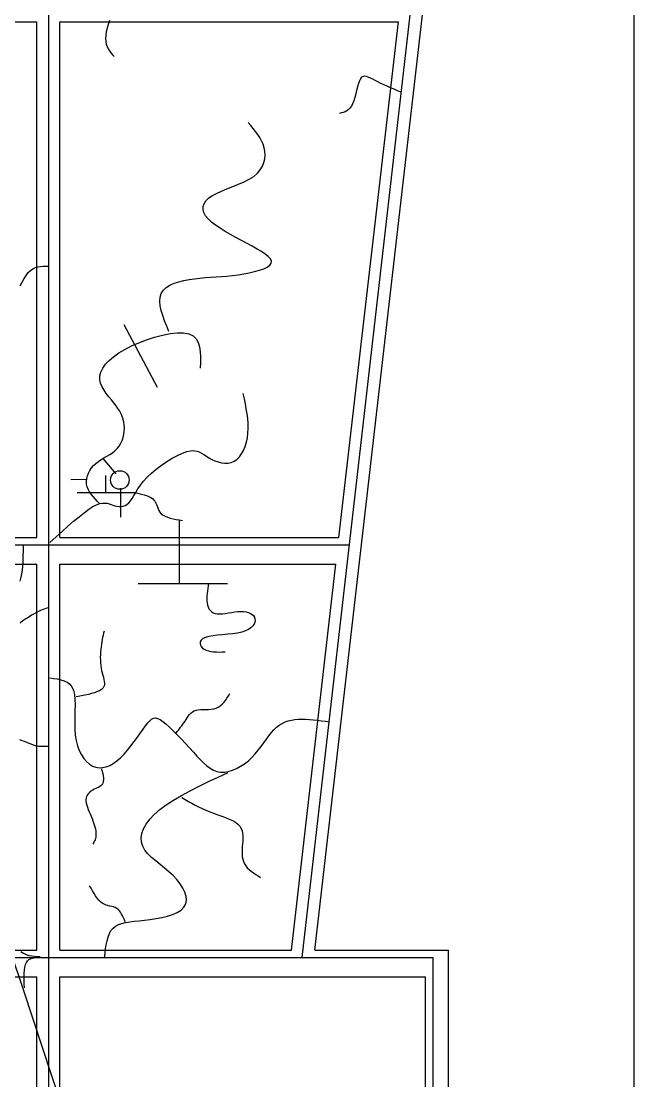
# Model space of a CAD drawing. Extents: x -15732 to 10897, y -24868 to 16165.
# Drawn here: x 7978 to 10897, y -11160 to -6113 of the extents above; entities that cross this region are included whole.
import ezdxf

# ---------------------------------------------------------------- set-up
doc = ezdxf.new("R2010")
doc.units = 0
doc.header["$MEASUREMENT"] = 0
for name, color, linetype in [('COASTLINE', 7, 'CONTINUOUS'), ('HIGHWAY', 7, 'CONTINUOUS'), ('REGIONAL_MAP', 7, 'CONTINUOUS'), ('STREETS-SPRAWL', 7, 'CONTINUOUS'), ('STREETS-SPRAWL-12M', 7, 'CONTINUOUS'), ('STREETS-SPRAWL-20M', 7, 'CONTINUOUS'), ('SUBURBS', 7, 'CONTINUOUS')]:
    doc.layers.add(name, color=color, linetype=linetype)

msp = doc.modelspace()

# ---------------------------------------------------------------- linework, layer by layer
at = {"layer": 'COASTLINE', "color": 7, "linetype": 'CONTINUOUS'}
msp.add_line((10897.1, 16165.5), (10897.1, -24373.8), dxfattribs=at)
at = {"layer": 'HIGHWAY', "color": 250, "linetype": 'CONTINUOUS'}
for p, q in [((7773.1, -10090.1), (7987.7, -10724.7)), ((7975.9, -10543.3), (7988.7, -10552)), ((7988.7, -10552), (8001.7, -10558.2)), ((7998.9, -10606.4), (8003, -10596.3)), ((8001.7, -10558.2), (8014.8, -10562.5)), ((8003, -10596.3), (8008.3, -10588.4)), ((8008.3, -10588.4), (8014.8, -10582.4)), ((8014.8, -10562.5), (8028.2, -10565.2)), ((8014.8, -10582.4), (8022.3, -10578.1)), ((8022.3, -10578.1), (8030.6, -10575.3)), ((8028.2, -10565.2), (8041.7, -10566.7)), ((8030.6, -10575.3), (8039.6, -10573.5)), ((8039.6, -10573.5), (8049, -10572.6)), ((8041.7, -10566.7), (8055.2, -10567.5)), ((8049, -10572.6), (8058.8, -10572.3)), ((8055.2, -10567.5), (8068.8, -10567.8)), ((8058.8, -10572.3), (8068.8, -10572.3)), ((7992.4, -10663.7), (7992.9, -10647.4)), ((7992.9, -10647.4), (7994, -10632.2)), ((7994, -10632.2), (7996, -10618.5)), ((7996, -10618.5), (7998.9, -10606.4)), ((7992.5, -10680.8), (7992.4, -10663.7)), ((7992.8, -10698.5), (7992.5, -10680.8)), ((7993.4, -10716.5), (7992.8, -10698.5)), ((7987.7, -10724.7), (8202.1, -11375.6))]:
    msp.add_line(p, q, dxfattribs=at)
at = {"layer": 'REGIONAL_MAP', "color": 8, "linetype": 'CONTINUOUS'}
msp.add_lwpolyline([(-15732, 16165.5), (10897.1, 16165.5), (10897.1, -24373.8), (-15732, -24373.8)], close=True, dxfattribs=at)
at = {"layer": 'STREETS-SPRAWL', "color": 7, "linetype": 'CONTINUOUS'}
for p, q in [((9376.8, -10537.5), (10164.5, -3701.6)), ((7495.5, -6116.1), (8053, -6116.1)), ((8053, -8571.8), (8053, -6116.1)), ((8163.1, -8571.8), (8163.1, -6116.1)), ((8163.1, -6116.1), (9775.3, -6116.1)), ((9492.4, -8571.8), (9775.3, -6116.1)), ((7119.9, -8571.8), (8053, -8571.8)), ((8163.1, -8571.8), (9492.4, -8571.8)), ((7100.6, -8698.2), (8053, -8698.2)), ((8053, -10537.5), (8053, -8698.2)), ((8163.1, -10537.5), (8163.1, -8698.2)), ((8163.1, -8698.2), (9477.8, -8698.2)), ((9265.9, -10537.5), (9477.8, -8698.2)), ((6819.3, -10537.5), (8053, -10537.5)), ((8163.1, -10537.5), (9265.9, -10537.5)), ((9376.8, -10537.5), (10014.3, -10537.5)), ((10014.3, -24867.7), (10014.3, -10537.5)), ((6838.3, -10663.8), (8053, -10663.8)), ((8053, -11881.9), (8053, -10663.8)), ((8163.1, -11881.9), (8163.1, -10663.8)), ((8163.1, -10663.8), (9904.1, -10663.8)), ((9904.1, -11881.9), (9904.1, -10663.8))]:
    msp.add_line(p, q, dxfattribs=at)
at = {"layer": 'STREETS-SPRAWL-12M', "color": 253, "linetype": 'CONTINUOUS'}
for p, q in [((8387.4, -6146.6), (8383.4, -6164)), ((8392.6, -6128.2), (8387.4, -6146.6)), ((8398.8, -6109.1), (8392.6, -6128.2)), ((8380.9, -6180.4), (8379.9, -6195.6)), ((8379.9, -6195.6), (8380.9, -6209.4)), ((8383.4, -6164), (8380.9, -6180.4)), ((8380.9, -6209.4), (8383.4, -6221.9)), ((8383.4, -6221.9), (8387.4, -6233.4)), ((8387.4, -6233.4), (8392.6, -6243.9)), ((8392.6, -6243.9), (8398.8, -6253.8)), ((8398.8, -6253.8), (8405.6, -6263.1)), ((8405.6, -6263.1), (8413, -6272.1)), ((8413, -6272.1), (8420.6, -6280.9)), ((9589.4, -6396.9), (9584.7, -6410.1)), ((9594.6, -6386.4), (9589.4, -6396.9)), ((9600.4, -6379.4), (9594.6, -6386.4)), ((9607.1, -6375.6), (9600.4, -6379.4)), ((9614.5, -6374.5), (9607.1, -6375.6)), ((9622.8, -6375.8), (9614.5, -6374.5)), ((9631.9, -6378.9), (9622.8, -6375.8)), ((9642, -6383.6), (9631.9, -6378.9)), ((9653.1, -6389.3), (9642, -6383.6)), ((9665.1, -6395.6), (9653.1, -6389.3)), ((9678.2, -6402.1), (9665.1, -6395.6)), ((9692.1, -6408.9), (9678.2, -6402.1)), ((9706.9, -6415.7), (9692.1, -6408.9)), ((9572, -6459.2), (9567.6, -6476)), ((9576.2, -6442.1), (9572, -6459.2)), ((9580.4, -6425.5), (9576.2, -6442.1)), ((9584.7, -6410.1), (9580.4, -6425.5)), ((9722.3, -6422.7), (9706.9, -6415.7)), ((9738.3, -6429.8), (9722.3, -6422.7)), ((9754.6, -6437), (9738.3, -6429.8)), ((9771.2, -6444.2), (9754.6, -6437)), ((9787.9, -6451.4), (9771.2, -6444.2)), ((9557.5, -6505.7), (9551.4, -6517.2)), ((9562.9, -6491.8), (9557.5, -6505.7)), ((9567.6, -6476), (9562.9, -6491.8)), ((9504.3, -6549.6), (9495.6, -6551.9)), ((9513, -6546.9), (9504.3, -6549.6)), ((9521.4, -6543.6), (9513, -6546.9)), ((9529.6, -6539.3), (9521.4, -6543.6)), ((9537.4, -6533.7), (9529.6, -6539.3)), ((9544.7, -6526.4), (9537.4, -6533.7)), ((9551.4, -6517.2), (9544.7, -6526.4)), ((9072.3, -6609.2), (9060.4, -6595.2)), ((9084, -6623.3), (9072.3, -6609.2)), ((9095.3, -6637.6), (9084, -6623.3)), ((9105.8, -6652.1), (9095.3, -6637.6)), ((9115.3, -6667.1), (9105.8, -6652.1)), ((9123.7, -6682.5), (9115.3, -6667.1)), ((9130.6, -6698.4), (9123.7, -6682.5)), ((9135.8, -6715.1), (9130.6, -6698.4)), ((9139.2, -6732.4), (9135.8, -6715.1)), ((9139, -6768.1), (9140.3, -6750.1)), ((9140.3, -6750.1), (9139.2, -6732.4)), ((9117.6, -6820.7), (9127.9, -6803.7)), ((9127.9, -6803.7), (9134.9, -6786.1)), ((9134.9, -6786.1), (9139, -6768.1)), ((9064.6, -6865.4), (9086.1, -6851.8)), ((9086.1, -6851.8), (9103.8, -6836.8)), ((9103.8, -6836.8), (9117.6, -6820.7)), ((8932.3, -6921.9), (8958.6, -6911.3)), ((8958.6, -6911.3), (8986, -6900.6)), ((8986, -6900.6), (9013.5, -6889.6)), ((9013.5, -6889.6), (9040.1, -6877.9)), ((9040.1, -6877.9), (9064.6, -6865.4)), ((8857.8, -6968.8), (8870.4, -6956.1)), ((8870.4, -6956.1), (8887.3, -6944.1)), ((8887.3, -6944.1), (8908.2, -6932.8)), ((8908.2, -6932.8), (8932.3, -6921.9)), ((8844.8, -7010), (8845, -6995.8)), ((8848.7, -7024.5), (8844.8, -7010)), ((8845, -6995.8), (8849.3, -6982)), ((8849.3, -6982), (8857.8, -6968.8)), ((8856.6, -7039.2), (8848.7, -7024.5)), ((8868.6, -7054.2), (8856.6, -7039.2)), ((8884.5, -7069.2), (8868.6, -7054.2)), ((8903.7, -7084.2), (8884.5, -7069.2)), ((8925.7, -7099.2), (8903.7, -7084.2)), ((8949.7, -7114.1), (8925.7, -7099.2)), ((8975.3, -7128.8), (8949.7, -7114.1)), ((9001.6, -7143.3), (8975.3, -7128.8)), ((9028.1, -7157.5), (9001.6, -7143.3)), ((9054.2, -7171.3), (9028.1, -7157.5)), ((9079.1, -7184.8), (9054.2, -7171.3)), ((9102.4, -7197.8), (9079.1, -7184.8)), ((9123.3, -7210.3), (9102.4, -7197.8)), ((9141.2, -7222.4), (9123.3, -7210.3)), ((9155.4, -7234), (9141.2, -7222.4)), ((9165.3, -7245), (9155.4, -7234)), ((9162.9, -7274.8), (9169.6, -7265.4)), ((9170.2, -7255.5), (9165.3, -7245)), ((9169.6, -7265.4), (9170.2, -7255.5)), ((8002, -7323.6), (8012, -7310.4)), ((8012, -7310.4), (8022.6, -7300)), ((8022.6, -7300), (8033.8, -7292.2)), ((8033.8, -7292.2), (8045.6, -7286.6)), ((8045.6, -7286.6), (8057.9, -7282.9)), ((8057.9, -7282.9), (8070.4, -7280.6)), ((8070.4, -7280.6), (8083.3, -7279.4)), ((8083.3, -7279.4), (8096.3, -7279)), ((8096.3, -7279), (8109.4, -7278.9)), ((9011.6, -7320.5), (9038.6, -7316.4)), ((9038.6, -7316.4), (9065.2, -7311.4)), ((9065.2, -7311.4), (9090.6, -7305.6)), ((9090.6, -7305.6), (9113.9, -7299)), ((9113.9, -7299), (9134.2, -7291.6)), ((9134.2, -7291.6), (9150.9, -7283.5)), ((9150.9, -7283.5), (9162.9, -7274.8)), ((7973, -7373.4), (7982.8, -7355.8)), ((7982.8, -7355.8), (7992.4, -7339)), ((7992.4, -7339), (8002, -7323.6)), ((8686.8, -7370.3), (8706.8, -7361.2)), ((8706.8, -7361.2), (8729.2, -7353.8)), ((8729.2, -7353.8), (8753.2, -7347.7)), ((8753.2, -7347.7), (8778.2, -7342.9)), ((8778.2, -7342.9), (8803.8, -7339.1)), ((8803.8, -7339.1), (8829.4, -7336.2)), ((8829.4, -7336.2), (8855, -7333.8)), ((8855, -7333.8), (8880.6, -7331.9)), ((8880.6, -7331.9), (8906.4, -7330.1)), ((8906.4, -7330.1), (8932.2, -7328.3)), ((8932.2, -7328.3), (8958.4, -7326.3)), ((8958.4, -7326.3), (8984.8, -7323.7)), ((8984.8, -7323.7), (9011.6, -7320.5)), ((8640.3, -7426.7), (8645.8, -7409.3)), ((8645.8, -7409.3), (8655.7, -7394.1)), ((8655.7, -7394.1), (8669.5, -7381.2)), ((8669.5, -7381.2), (8686.8, -7370.3)), ((8638.9, -7446.3), (8640.3, -7426.7)), ((8640.9, -7467.7), (8638.9, -7446.3)), ((8645.7, -7490.6), (8640.9, -7467.7)), ((8652.8, -7514.7), (8645.7, -7490.6)), ((8661.7, -7539.7), (8652.8, -7514.7)), ((8467.1, -7557.2), (8625.3, -7855.8)), ((8671.6, -7565.3), (8661.7, -7539.7)), ((8682.2, -7591.2), (8671.6, -7565.3)), ((8575.8, -7629.7), (8613.7, -7617.4)), ((8613.7, -7617.4), (8651.5, -7607.5)), ((8651.5, -7607.5), (8687.8, -7600.5)), ((8687.8, -7600.5), (8721.7, -7596.9)), ((8721.7, -7596.9), (8751.8, -7597.2)), ((8751.8, -7597.2), (8777.2, -7602)), ((8777.2, -7602), (8796.9, -7611.6)), ((8796.9, -7611.6), (8811.4, -7625.5)), ((8471.9, -7675.8), (8503.8, -7659.4)), ((8503.8, -7659.4), (8538.8, -7643.9)), ((8538.8, -7643.9), (8575.8, -7629.7)), ((8811.4, -7625.5), (8821.4, -7643.1)), ((8821.4, -7643.1), (8827.7, -7663.8)), ((8827.7, -7663.8), (8831.1, -7686.9)), ((8397.2, -7728.6), (8418.5, -7710.6)), ((8418.5, -7710.6), (8443.4, -7692.9)), ((8443.4, -7692.9), (8471.9, -7675.8)), ((8831.1, -7686.9), (8832.2, -7712)), ((8832.2, -7712), (8831.8, -7738.2)), ((8357.7, -7783.6), (8366.7, -7765.3)), ((8366.7, -7765.3), (8379.9, -7746.9)), ((8379.9, -7746.9), (8397.2, -7728.6)), ((8831.8, -7738.2), (8830.6, -7765.1)), ((8352.9, -7819.4), (8353.1, -7801.7)), ((8356.6, -7836.8), (8352.9, -7819.4)), ((8353.1, -7801.7), (8357.7, -7783.6)), ((8363.5, -7853.7), (8356.6, -7836.8)), ((8372.8, -7870.1), (8363.5, -7853.7)), ((8383.7, -7886), (8372.8, -7870.1)), ((8395.6, -7901.4), (8383.7, -7886)), ((8407.8, -7916.3), (8395.6, -7901.4)), ((8419.5, -7930.5), (8407.8, -7916.3)), ((9041.5, -7910.7), (9036.5, -7886.6)), ((9046.3, -7934.7), (9041.5, -7910.7)), ((8430, -7944.1), (8419.5, -7930.5)), ((8439.4, -7957.3), (8430, -7944.1)), ((8447.5, -7970.2), (8439.4, -7957.3)), ((8454.4, -7982.9), (8447.5, -7970.2)), ((9050.7, -7958.5), (9046.3, -7934.7)), ((9054.4, -7982.3), (9050.7, -7958.5)), ((8460, -7995.6), (8454.4, -7982.9)), ((8464.5, -8008.6), (8460, -7995.6)), ((8467.6, -8021.9), (8464.5, -8008.6)), ((8469.5, -8035.7), (8467.6, -8021.9)), ((9057.3, -8005.8), (9054.4, -7982.3)), ((9059, -8029), (9057.3, -8005.8)), ((8467.4, -8080), (8469.5, -8065)), ((8470.1, -8050.1), (8469.5, -8035.7)), ((8469.5, -8065), (8470.1, -8050.1)), ((9055.7, -8096.6), (9058.4, -8074.5)), ((9058.4, -8074.5), (9059.5, -8051.9)), ((9059.5, -8051.9), (9059, -8029)), ((8445.1, -8136.3), (8452.9, -8123.3)), ((8452.9, -8123.3), (8459.2, -8109.4)), ((8459.2, -8109.4), (8464, -8094.9)), ((8464, -8094.9), (8467.4, -8080)), ((9045.2, -8138), (9051.2, -8117.9)), ((9051.2, -8117.9), (9055.7, -8096.6)), ((8399.8, -8176.7), (8412.8, -8168.1)), ((8412.8, -8168.1), (8424.9, -8158.7)), ((8424.9, -8158.7), (8435.8, -8148.2)), ((8435.8, -8148.2), (8445.1, -8136.3)), ((8722.7, -8181), (8746, -8170.3)), ((8746, -8170.3), (8767.1, -8162.8)), ((8767.1, -8162.8), (8785.2, -8158.9)), ((8785.2, -8158.9), (8800.8, -8158.2)), ((8800.8, -8158.2), (8814.5, -8160.2)), ((8814.5, -8160.2), (8826.7, -8164.4)), ((8826.7, -8164.4), (8838.1, -8170.3)), ((8838.1, -8170.3), (8849.2, -8177.3)), ((9018.1, -8188), (9028.5, -8173.5)), ((9028.5, -8173.5), (9037.6, -8156.7)), ((9037.6, -8156.7), (9045.2, -8138)), ((8323, -8229.5), (8334, -8219.1)), ((8334, -8219.1), (8346.1, -8209.6)), ((8346.1, -8209.6), (8359.1, -8201)), ((8359.1, -8201), (8372.6, -8192.9)), ((8366.9, -8196.2), (8429.8, -8269)), ((8372.6, -8192.9), (8386.3, -8184.9)), ((8386.3, -8184.9), (8399.8, -8176.7)), ((8646.7, -8227.5), (8672.2, -8210.1)), ((8672.2, -8210.1), (8697.8, -8194.5)), ((8697.8, -8194.5), (8722.7, -8181)), ((8849.2, -8177.3), (8860.6, -8184.9)), ((8860.6, -8184.9), (8872.8, -8192.6)), ((8872.8, -8192.6), (8886.3, -8199.9)), ((8886.3, -8199.9), (8900.9, -8206.5)), ((8900.9, -8206.5), (8916.3, -8211.9)), ((8916.3, -8211.9), (8932.1, -8215.8)), ((8932.1, -8215.8), (8948.1, -8217.8)), ((8948.1, -8217.8), (8963.8, -8217.5)), ((8963.8, -8217.5), (8978.9, -8214.7)), ((8978.9, -8214.7), (8993.2, -8208.9)), ((8993.2, -8208.9), (9006.3, -8199.9)), ((9006.3, -8199.9), (9018.1, -8188)), ((8293.6, -8278.5), (8298.5, -8265.5)), ((8298.5, -8265.5), (8305.1, -8252.9)), ((8305.1, -8252.9), (8313.3, -8240.8)), ((8313.3, -8240.8), (8323, -8229.5)), ((8381.1, -8353.8), (8381.1, -8276.2)), ((8578.6, -8284.9), (8599.1, -8265.4)), ((8599.1, -8265.4), (8622.1, -8246.1)), ((8622.1, -8246.1), (8646.7, -8227.5)), ((8289.7, -8295.4), (8214.7, -8296.6)), ((8289.2, -8304.7), (8290.5, -8291.6)), ((8290.1, -8317.5), (8289.2, -8304.7)), ((8293, -8329.9), (8290.1, -8317.5)), ((8290.5, -8291.6), (8293.6, -8278.5)), ((8534.2, -8340.5), (8546.6, -8322.7)), ((8546.6, -8322.7), (8561.2, -8304.1)), ((8561.2, -8304.1), (8578.6, -8284.9)), ((8245, -8357.6), (8526.7, -8357.6)), ((8297.8, -8342), (8293, -8329.9)), ((8304.3, -8353.8), (8297.8, -8342)), ((8312.1, -8365.3), (8304.3, -8353.8)), ((8321, -8376.6), (8312.1, -8365.3)), ((8330.7, -8387.7), (8321, -8376.6)), ((8450.6, -8337.3), (8450.6, -8475.6)), ((8506.3, -8386.1), (8514.6, -8372.4)), ((8514.6, -8372.4), (8523.7, -8357.1)), ((8523.7, -8357.1), (8534.2, -8340.5)), ((8526.9, -8359.1), (8539.5, -8362.1)), ((8539.5, -8362.1), (8551.9, -8365.2)), ((8551.9, -8365.2), (8563.9, -8368.5)), ((8563.9, -8368.5), (8575.3, -8372.3)), ((8575.3, -8372.3), (8585.9, -8376.5)), ((8585.9, -8376.5), (8595.5, -8381.3)), ((8300.1, -8437.6), (8319.9, -8424.9)), ((8319.9, -8424.9), (8337.2, -8416)), ((8340.9, -8398.8), (8330.7, -8387.7)), ((8337.2, -8416), (8352.2, -8410.6)), ((8351.4, -8409.7), (8340.9, -8398.8)), ((8352.2, -8410.6), (8365.4, -8408)), ((8365.4, -8408), (8377, -8407.6)), ((8377, -8407.6), (8387.4, -8409)), ((8387.4, -8409), (8397.1, -8411.6)), ((8397.1, -8411.6), (8406.3, -8414.9)), ((8406.3, -8414.9), (8415.5, -8418.2)), ((8415.5, -8418.2), (8424.9, -8421.1)), ((8424.9, -8421.1), (8434.6, -8423.2)), ((8434.6, -8423.2), (8444.3, -8424.4)), ((8444.3, -8424.4), (8454, -8424.4)), ((8454, -8424.4), (8463.5, -8423)), ((8463.5, -8423), (8472.9, -8419.8)), ((8472.9, -8419.8), (8481.8, -8414.8)), ((8481.8, -8414.8), (8490.3, -8407.5)), ((8490.3, -8407.5), (8498.3, -8397.9)), ((8498.3, -8397.9), (8506.3, -8386.1)), ((8595.5, -8381.3), (8603.8, -8386.9)), ((8603.8, -8386.9), (8610.7, -8393.4)), ((8610.7, -8393.4), (8616.1, -8400.8)), ((8616.1, -8400.8), (8620.3, -8409)), ((8620.3, -8409), (8623.7, -8417.7)), ((8623.7, -8417.7), (8626.9, -8426.5)), ((8626.9, -8426.5), (8630.2, -8435.4)), ((8228.1, -8494.3), (8253.8, -8472.8)), ((8253.8, -8472.8), (8277.9, -8453.7)), ((8277.9, -8453.7), (8300.1, -8437.6)), ((8630.2, -8435.4), (8634.1, -8444)), ((8634.1, -8444), (8639.1, -8452)), ((8639.1, -8452), (8645.6, -8459.2)), ((8645.6, -8459.2), (8653.9, -8465.5)), ((8653.9, -8465.5), (8663.9, -8470.8)), ((8663.9, -8470.8), (8675.4, -8475.3)), ((8675.4, -8475.3), (8688.1, -8479.2)), ((8688.1, -8479.2), (8701.8, -8482.5)), ((8172.9, -8542.9), (8201, -8517.8)), ((8201, -8517.8), (8228.1, -8494.3)), ((8701.8, -8482.5), (8716.2, -8485.5)), ((8716.2, -8485.5), (8731.1, -8488.2)), ((8731.1, -8488.2), (8746.2, -8490.7)), ((8731.5, -8492.8), (8731.5, -8789.8)), ((8115.2, -8595.4), (8144.2, -8568.9)), ((8144.2, -8568.9), (8172.9, -8542.9)), ((7989, -8633.3), (7989.5, -8605.3)), ((7987.1, -8687.8), (7988.3, -8661)), ((7988.3, -8661), (7989, -8633.3)), ((7982.5, -8737.8), (7985.3, -8713.6)), ((7985.3, -8713.6), (7987.1, -8687.8)), ((7973.2, -8780.1), (7978.5, -8760.1)), ((7978.5, -8760.1), (7982.5, -8737.8)), ((8535.1, -8791.4), (8961.3, -8791.4)), ((8865.1, -8827.2), (8863.6, -8839.3)), ((8867, -8815), (8865.1, -8827.2)), ((8869.1, -8802.7), (8867, -8815)), ((8871.3, -8790.2), (8869.1, -8802.7)), ((8862.6, -8851), (8862.2, -8862.4)), ((8862.2, -8862.4), (8862.5, -8873.3)), ((8862.5, -8873.3), (8863.6, -8883.8)), ((8863.6, -8839.3), (8862.6, -8851)), ((8050.9, -8929.6), (8039.7, -8935.6)), ((8061, -8924.5), (8050.9, -8929.6)), ((8070, -8920.3), (8061, -8924.5)), ((8078.3, -8916.7), (8070, -8920.3)), ((8085.8, -8913.7), (8078.3, -8916.7)), ((8092.9, -8911.1), (8085.8, -8913.7)), ((8099.6, -8908.7), (8092.9, -8911.1)), ((8106.1, -8906.5), (8099.6, -8908.7)), ((8863.6, -8883.8), (8865.7, -8893.7)), ((8865.7, -8893.7), (8868.8, -8902.9)), ((8868.8, -8902.9), (8873, -8911.3)), ((8873, -8911.3), (8878.4, -8918.7)), ((8878.4, -8918.7), (8884.9, -8925)), ((8884.9, -8925), (8892.8, -8930)), ((8892.8, -8930), (8902, -8933.6)), ((8951.8, -8933.7), (8966.5, -8931.4)), ((8966.5, -8931.4), (8981.4, -8928.9)), ((8981.4, -8928.9), (8996.3, -8926.7)), ((8996.3, -8926.7), (9010.9, -8925)), ((9010.9, -8925), (9024.8, -8924.2)), ((9024.8, -8924.2), (9037.9, -8924.7)), ((9037.9, -8924.7), (9049.9, -8926.4)), ((9049.9, -8926.4), (9060.7, -8929.3)), ((9060.7, -8929.3), (9070.2, -8933.3)), ((9070.2, -8933.3), (9078.2, -8938.3)), ((7986.1, -8969.6), (7972.6, -8980.3)), ((8000, -8959.7), (7986.1, -8969.6)), ((8013.9, -8950.7), (8000, -8959.7)), ((8027.2, -8942.6), (8013.9, -8950.7)), ((8039.7, -8935.6), (8027.2, -8942.6)), ((8902, -8933.6), (8912.5, -8935.7)), ((8912.5, -8935.7), (8924.6, -8936.2)), ((8924.6, -8936.2), (8937.7, -8935.4)), ((8937.7, -8935.4), (8951.8, -8933.7)), ((9078.2, -8938.3), (9084.6, -8944.2)), ((9084.6, -8944.2), (9089.3, -8951.1)), ((9091.3, -8975.7), (9087.5, -8984.6)), ((9089.3, -8951.1), (9092, -8958.7)), ((9092.7, -8966.9), (9091.3, -8975.7)), ((9092, -8958.7), (9092.7, -8966.9)), ((8370.1, -9036.8), (8372.5, -9026.3)), ((8372.5, -9026.3), (8374.9, -9015.8)), ((8962.2, -9032.9), (8938, -9035.2)), ((8986.1, -9030.3), (8962.2, -9032.9)), ((9008.7, -9026.9), (8986.1, -9030.3)), ((9029.1, -9022.5), (9008.7, -9026.9)), ((9046.5, -9016.7), (9029.1, -9022.5)), ((9060.9, -9009.7), (9046.5, -9016.7)), ((9072.5, -9001.9), (9060.9, -9009.7)), ((9081.3, -8993.4), (9072.5, -9001.9)), ((9087.5, -8984.6), (9081.3, -8993.4)), ((8360.2, -9092.3), (8361.8, -9080.6)), ((8361.8, -9080.6), (8363.7, -9069.3)), ((8363.7, -9069.3), (8365.7, -9058.2)), ((8365.7, -9058.2), (8367.9, -9047.4)), ((8367.9, -9047.4), (8370.1, -9036.8)), ((8831.7, -9068.2), (8830.5, -9076.1)), ((8830.5, -9076.1), (8832.1, -9084.1)), ((8836.2, -9060.6), (8831.7, -9068.2)), ((8832.1, -9084.1), (8836.2, -9091.7)), ((8844.3, -9053.7), (8836.2, -9060.6)), ((8856.4, -9048), (8844.3, -9053.7)), ((8872.6, -9043.5), (8856.4, -9048)), ((8892.2, -9040.2), (8872.6, -9043.5)), ((8914.3, -9037.5), (8892.2, -9040.2)), ((8938, -9035.2), (8914.3, -9037.5)), ((8356.8, -9142.7), (8357.2, -9129.7)), ((8357.2, -9129.7), (8357.9, -9116.8)), ((8357.9, -9116.8), (8358.9, -9104.3)), ((8358.9, -9104.3), (8360.2, -9092.3)), ((8836.2, -9091.7), (8842.4, -9098.6)), ((8842.4, -9098.6), (8850.5, -9104.5)), ((8850.5, -9104.5), (8859.9, -9109.1)), ((8859.9, -9109.1), (8870.6, -9112.5)), ((8870.6, -9112.5), (8882.3, -9114.8)), ((8882.3, -9114.8), (8894.8, -9116.3)), ((8894.8, -9116.3), (8908.1, -9117)), ((8908.1, -9117), (8921.9, -9117.3)), ((8921.9, -9117.3), (8936.1, -9117.2)), ((8936.1, -9117.2), (8950.4, -9116.9)), ((8356.9, -9155.8), (8356.8, -9142.7)), ((8357.5, -9168.8), (8356.9, -9155.8)), ((8358.6, -9181.7), (8357.5, -9168.8)), ((8360.2, -9194.2), (8358.6, -9181.7)), ((8362.4, -9206.2), (8360.2, -9194.2)), ((8365.1, -9217.6), (8362.4, -9206.2)), ((8368.2, -9228.5), (8365.1, -9217.6)), ((8371.2, -9238.7), (8368.2, -9228.5)), ((8114.4, -9241), (8132.4, -9243.1)), ((8132.4, -9243.1), (8150.1, -9245.7)), ((8150.1, -9245.7), (8167, -9249.3)), ((8167, -9249.3), (8182.8, -9254.4)), ((8182.8, -9254.4), (8197.1, -9261.6)), ((8197.1, -9261.6), (8209.5, -9271.2)), ((8209.5, -9271.2), (8219.7, -9283.9)), ((8219.7, -9283.9), (8227.1, -9300.1)), ((8364, -9292.2), (8369.9, -9286.5)), ((8369.9, -9286.5), (8374, -9280.2)), ((8373.8, -9248.3), (8371.2, -9238.7)), ((8375.8, -9257.3), (8373.8, -9248.3)), ((8374, -9280.2), (8376.2, -9273.2)), ((8376.7, -9265.6), (8375.8, -9257.3)), ((8376.2, -9273.2), (8376.7, -9265.6)), ((8227.1, -9300.1), (8231.8, -9320.1)), ((8231.8, -9320.1), (8234.1, -9343.4)), ((8240.8, -9329.2), (8248.9, -9327.9)), ((8248.9, -9327.9), (8257, -9326.6)), ((8257, -9326.6), (8265.2, -9325.1)), ((8265.2, -9325.1), (8273.5, -9323.6)), ((8273.5, -9323.6), (8282.1, -9321.9)), ((8282.1, -9321.9), (8290.9, -9319.9)), ((8290.9, -9319.9), (8300.1, -9317.8)), ((8300.1, -9317.8), (8309.6, -9315.3)), ((8309.6, -9315.3), (8319.4, -9312.5)), ((8319.4, -9312.5), (8329.3, -9309.4)), ((8329.3, -9309.4), (8339.1, -9305.8)), ((8339.1, -9305.8), (8348.3, -9301.8)), ((8348.3, -9301.8), (8356.7, -9297.2)), ((8356.7, -9297.2), (8364, -9292.2)), ((8951.3, -9347.6), (8958.4, -9337.2)), ((8958.4, -9337.2), (8965.3, -9326.4)), ((8965.3, -9326.4), (8972.1, -9315.3)), ((8234.1, -9343.4), (8234.7, -9369.4)), ((8234.7, -9369.4), (8234.3, -9397.2)), ((8895.7, -9388), (8907.1, -9385)), ((8907.1, -9385), (8917.5, -9380.2)), ((8917.5, -9380.2), (8927, -9373.8)), ((8927, -9373.8), (8935.7, -9366.1)), ((8935.7, -9366.1), (8943.7, -9357.3)), ((8943.7, -9357.3), (8951.3, -9347.6)), ((8233.5, -9426.1), (8233.1, -9455.6)), ((8234.3, -9397.2), (8233.5, -9426.1)), ((8590.8, -9444.6), (8599.8, -9437.1)), ((8599.8, -9437.1), (8608.8, -9432.7)), ((8608.8, -9432.7), (8618.1, -9431.5)), ((8618.1, -9431.5), (8628.2, -9433.5)), ((8628.2, -9433.5), (8639.6, -9438.9)), ((8763.9, -9438.5), (8769.1, -9430.6)), ((8769.1, -9430.6), (8774.5, -9422.8)), ((8774.5, -9422.8), (8780.4, -9415.4)), ((8780.4, -9415.4), (8786.9, -9408.6)), ((8786.9, -9408.6), (8794.1, -9402.6)), ((8794.1, -9402.6), (8802.3, -9397.8)), ((8802.3, -9397.8), (8811.6, -9394.2)), ((8811.6, -9394.2), (8822.1, -9392.1)), ((8822.1, -9392.1), (8833.6, -9391.1)), ((8833.6, -9391.1), (8845.8, -9390.7)), ((8845.8, -9390.7), (8858.4, -9390.7)), ((8858.4, -9390.7), (8871.1, -9390.5)), ((8871.1, -9390.5), (8883.6, -9389.8)), ((8883.6, -9389.8), (8895.7, -9388)), ((9281.3, -9438.5), (9297.8, -9437)), ((9297.8, -9437), (9315, -9436.5)), ((9315, -9436.5), (9332.8, -9436.8)), ((9332.8, -9436.8), (9351.1, -9438)), ((9351.1, -9438), (9369.9, -9439.7)), ((8233.1, -9455.6), (8233.6, -9484.7)), ((8233.6, -9484.7), (8235.9, -9512.9)), ((8546.1, -9503), (8559.1, -9484.7)), ((8559.1, -9484.7), (8570.8, -9468.6)), ((8570.8, -9468.6), (8581.3, -9455.1)), ((8581.3, -9455.1), (8590.8, -9444.6)), ((8639.6, -9438.9), (8652.7, -9447.8)), ((8652.7, -9447.8), (8667.8, -9460)), ((8667.8, -9460), (8684.6, -9475.2)), ((8684.6, -9475.2), (8702.8, -9492.6)), ((8727, -9489.8), (8732.4, -9483)), ((8732.4, -9483), (8737.8, -9476)), ((8737.8, -9476), (8743.1, -9468.9)), ((8743.1, -9468.9), (8748.4, -9461.6)), ((8748.4, -9461.6), (8753.6, -9454.2)), ((8753.6, -9454.2), (8758.8, -9446.5)), ((8758.8, -9446.5), (8763.9, -9438.5)), ((9170.2, -9501.1), (9182.3, -9487.4)), ((9182.3, -9487.4), (9194.9, -9475.5)), ((9194.9, -9475.5), (9207.9, -9465.4)), ((9207.9, -9465.4), (9221.5, -9457.1)), ((9221.5, -9457.1), (9235.5, -9450.4)), ((9235.5, -9450.4), (9250.2, -9445.1)), ((9250.2, -9445.1), (9265.4, -9441.2)), ((9265.4, -9441.2), (9281.3, -9438.5)), ((9369.9, -9439.7), (9389, -9441.9)), ((9389, -9441.9), (9408.3, -9444.6)), ((9408.3, -9444.6), (9427.9, -9447.4)), ((9427.9, -9447.4), (9447.5, -9450.4)), ((7970.5, -9534.2), (7981.7, -9538.1)), ((7981.7, -9538.1), (7992.7, -9542.4)), ((8235.9, -9512.9), (8240.3, -9539.4)), ((8517.1, -9543.5), (8532.1, -9522.9)), ((8532.1, -9522.9), (8546.1, -9503)), ((8702.8, -9492.6), (8721.8, -9511.9)), ((8716.1, -9503.4), (8721.6, -9496.6)), ((8721.6, -9496.6), (8727, -9489.8)), ((8721.8, -9511.9), (8741.3, -9532.2)), ((8741.3, -9532.2), (8760.8, -9553.1)), ((9134, -9550.2), (9146.3, -9532.9)), ((9146.3, -9532.9), (9158.2, -9516.4)), ((9158.2, -9516.4), (9170.2, -9501.1)), ((7992.7, -9542.4), (8003.6, -9546.8)), ((8003.6, -9546.8), (8014.3, -9551.2)), ((8014.3, -9551.2), (8024.7, -9555.3)), ((8024.7, -9555.3), (8034.8, -9558.9)), ((8034.8, -9558.9), (8044.5, -9561.9)), ((8044.5, -9561.9), (8053.8, -9564.1)), ((8053.8, -9564.1), (8062.7, -9565.5)), ((8062.7, -9565.5), (8071.3, -9566.3)), ((8071.3, -9566.3), (8079.6, -9566.5)), ((8079.6, -9566.5), (8087.7, -9566.3)), ((8087.7, -9566.3), (8095.7, -9565.8)), ((8095.7, -9565.8), (8103.5, -9565.1)), ((8103.5, -9565.1), (8111.3, -9564.2)), ((8240.3, -9539.4), (8246.8, -9564.1)), ((8246.8, -9564.1), (8255.2, -9586.6)), ((8255.2, -9586.6), (8265.3, -9606.8)), ((8468.4, -9603.7), (8485.1, -9584.6)), ((8485.1, -9584.6), (8501.4, -9564.3)), ((8501.4, -9564.3), (8517.1, -9543.5)), ((8760.8, -9553.1), (8780, -9573.9)), ((8780, -9573.9), (8798.4, -9594.1)), ((9093.3, -9603), (9107.8, -9585.6)), ((9107.8, -9585.6), (9121.3, -9567.9)), ((9121.3, -9567.9), (9134, -9550.2)), ((8265.3, -9606.8), (8276.9, -9624.6)), ((8276.9, -9624.6), (8289.8, -9639.5)), ((8289.8, -9639.5), (8303.7, -9651.6)), ((8417, -9648), (8434.2, -9635.8)), ((8434.2, -9635.8), (8451.3, -9620.9)), ((8451.3, -9620.9), (8468.4, -9603.7)), ((8798.4, -9594.1), (8815.7, -9613.1)), ((8815.7, -9613.1), (8832.1, -9630.5)), ((8832.1, -9630.5), (8847.9, -9646.2)), ((9042.4, -9649.2), (9060.6, -9635.1)), ((9060.6, -9635.1), (9077.6, -9619.6)), ((9077.6, -9619.6), (9093.3, -9603)), ((8303.7, -9651.6), (8318.4, -9660.5)), ((8318.4, -9660.5), (8333.8, -9666.2)), ((8333.8, -9666.2), (8349.8, -9668.6)), ((8349.8, -9668.6), (8366.1, -9667.9)), ((8360.4, -9673.8), (8361.4, -9676.6)), ((8361.4, -9676.6), (8362.4, -9679.5)), ((8362.4, -9679.5), (8363.4, -9682.6)), ((8363.4, -9682.6), (8364.3, -9685.8)), ((8364.3, -9685.8), (8365.3, -9689.4)), ((8365.3, -9689.4), (8366.2, -9693.4)), ((8366.1, -9667.9), (8382.9, -9664.2)), ((8382.9, -9664.2), (8399.8, -9657.5)), ((8399.8, -9657.5), (8417, -9648)), ((8847.9, -9646.2), (8863.4, -9659.9)), ((8863.4, -9659.9), (8878.9, -9671.3)), ((8878.9, -9671.3), (8894.6, -9680.2)), ((8894.6, -9680.2), (8910.8, -9686.3)), ((8910.8, -9686.3), (8927.9, -9689.4)), ((8927.9, -9689.4), (8946.1, -9689.3)), ((8946.1, -9689.3), (8965, -9686.2)), ((8965, -9686.2), (8984.4, -9680.4)), ((8984.4, -9680.4), (9004, -9672.1)), ((9004, -9672.1), (9023.5, -9661.6)), ((9023.5, -9661.6), (9042.4, -9649.2)), ((8368.1, -9739.4), (8365.8, -9745.1)), ((8366.2, -9693.4), (8367.2, -9697.8)), ((8367.2, -9697.8), (8368.1, -9702.8)), ((8368.1, -9702.8), (8369, -9708.3)), ((8369.4, -9733.3), (8368.1, -9739.4)), ((8369, -9708.3), (8369.7, -9714.3)), ((8370, -9727), (8369.4, -9733.3)), ((8369.7, -9714.3), (8370.1, -9720.6)), ((8370.1, -9720.6), (8370, -9727)), ((8826, -9756.6), (8871, -9734.6)), ((8871, -9734.6), (8917.2, -9712.7)), ((8917.2, -9712.7), (8963.9, -9690.8)), ((8301.7, -9787.3), (8297, -9792.6)), ((8307.2, -9782.5), (8301.7, -9787.3)), ((8313.2, -9778.3), (8307.2, -9782.5)), ((8319.8, -9774.6), (8313.2, -9778.3)), ((8326.7, -9771.2), (8319.8, -9774.6)), ((8333.6, -9768.1), (8326.7, -9771.2)), ((8340.5, -9765), (8333.6, -9768.1)), ((8347, -9761.9), (8340.5, -9765)), ((8353, -9758.5), (8347, -9761.9)), ((8358.3, -9754.6), (8353, -9758.5)), ((8362.6, -9750.2), (8358.3, -9754.6)), ((8365.8, -9745.1), (8362.6, -9750.2)), ((8741.7, -9800.8), (8782.7, -9778.6)), ((8782.7, -9778.6), (8826, -9756.6)), ((8287.8, -9812.1), (8286.8, -9819.9)), ((8286.8, -9819.9), (8286.9, -9828.3)), ((8286.9, -9828.3), (8288.2, -9837.3)), ((8289.9, -9805), (8287.8, -9812.1)), ((8288.2, -9837.3), (8290.6, -9846.9)), ((8293, -9798.5), (8289.9, -9805)), ((8297, -9792.6), (8293, -9798.5)), ((8668.8, -9845.6), (8703.5, -9823.1)), ((8703.5, -9823.1), (8741.7, -9800.8)), ((8744.3, -9811), (8759.8, -9820)), ((8759.8, -9820), (8775.4, -9829)), ((8775.4, -9829), (8791.2, -9837.8)), ((8791.2, -9837.8), (8807.3, -9846.5)), ((8290.6, -9846.9), (8293.9, -9857)), ((8293.9, -9857), (8297.7, -9867.3)), ((8297.7, -9867.3), (8302.1, -9877.9)), ((8302.1, -9877.9), (8306.6, -9888.7)), ((8306.6, -9888.7), (8311.2, -9899.5)), ((8590.5, -9914), (8612, -9891.1)), ((8612, -9891.1), (8638.2, -9868.2)), ((8638.2, -9868.2), (8668.8, -9845.6)), ((8807.3, -9846.5), (8823.8, -9855)), ((8823.8, -9855), (8840.7, -9863.1)), ((8840.7, -9863.1), (8858.3, -9871)), ((8858.3, -9871), (8876.4, -9878.5)), ((8876.4, -9878.5), (8895.2, -9885.5)), ((8895.2, -9885.5), (8914.4, -9892.3)), ((8914.4, -9892.3), (8933.4, -9899)), ((8311.2, -9899.5), (8315.6, -9910.1)), ((8315.6, -9910.1), (8319.7, -9920.7)), ((8319.7, -9920.7), (8323.4, -9930.9)), ((8323.4, -9930.9), (8326.6, -9940.9)), ((8326.6, -9940.9), (8329.4, -9950.6)), ((8561.1, -9959.2), (8573.5, -9936.7)), ((8573.5, -9936.7), (8590.5, -9914)), ((8933.4, -9899), (8951.8, -9905.8)), ((8951.8, -9905.8), (8969.1, -9912.9)), ((8969.1, -9912.9), (8985, -9920.3)), ((8985, -9920.3), (8999, -9928.4)), ((8999, -9928.4), (9010.6, -9937.2)), ((9010.6, -9937.2), (9019.5, -9946.9)), ((8329.4, -9950.6), (8331.6, -9959.9)), ((8331.6, -9959.9), (8333.2, -9968.7)), ((8333.2, -9968.7), (8334.2, -9977.1)), ((8334.2, -9992.3), (8333.2, -9999.1)), ((8334.2, -9977.1), (8334.5, -9985)), ((8334.5, -9985), (8334.2, -9992.3)), ((8550.2, -10002.6), (8553.4, -9981.2)), ((8553.4, -9981.2), (8561.1, -9959.2)), ((9019.5, -9946.9), (9025.9, -9957.4)), ((9025.9, -9957.4), (9030.3, -9968.7)), ((9030.3, -9968.7), (9032.8, -9980.5)), ((9032.8, -9980.5), (9034, -9992.7)), ((9034, -9992.7), (9034.1, -10005.3)), ((8322.4, -10028), (8319.6, -10033.2)), ((8325.1, -10022.6), (8322.4, -10028)), ((8327.6, -10017.1), (8325.1, -10022.6)), ((8329.9, -10011.4), (8327.6, -10017.1)), ((8331.8, -10005.4), (8329.9, -10011.4)), ((8333.2, -9999.1), (8331.8, -10005.4)), ((8551.6, -10023.2), (8550.2, -10002.6)), ((8557.6, -10042.7), (8551.6, -10023.2)), ((8568.1, -10061.3), (8557.6, -10042.7)), ((9031.6, -10043.8), (9030.9, -10056.6)), ((9032.6, -10031), (9031.6, -10043.8)), ((9033.5, -10018.1), (9032.6, -10031)), ((9034.1, -10005.3), (9033.5, -10018.1)), ((8582.4, -10078.9), (8568.1, -10061.3)), ((8599.6, -10096), (8582.4, -10078.9)), ((9030.9, -10056.6), (9030.5, -10069.1)), ((9030.5, -10069.1), (9030.7, -10081.4)), ((9030.7, -10081.4), (9031.7, -10093.3)), ((9031.7, -10093.3), (9033.8, -10104.8)), ((8619, -10112.7), (8599.6, -10096)), ((8639.7, -10129.4), (8619, -10112.7)), ((8661, -10146.4), (8639.7, -10129.4)), ((9033.8, -10104.8), (9037, -10115.7)), ((9037, -10115.7), (9041.6, -10126.1)), ((9041.6, -10126.1), (9047.8, -10135.8)), ((9047.8, -10135.8), (9055.3, -10144.8)), ((8682, -10163.9), (8661, -10146.4)), ((8701.8, -10182.2), (8682, -10163.9)), ((8719.8, -10201.6), (8701.8, -10182.2)), ((9055.3, -10144.8), (9064, -10153.4)), ((9064, -10153.4), (9073.8, -10161.5)), ((9073.8, -10161.5), (9084.3, -10169.3)), ((9084.3, -10169.3), (9095.4, -10176.9)), ((9095.4, -10176.9), (9107, -10184.2)), ((9107, -10184.2), (9118.7, -10191.5)), ((8311.2, -10242.9), (8304.2, -10230.3)), ((8318.2, -10255.3), (8311.2, -10242.9)), ((8735.5, -10221.5), (8719.8, -10201.6)), ((8748.3, -10241.8), (8735.5, -10221.5)), ((8757.8, -10261.9), (8748.3, -10241.8)), ((8325.4, -10267.4), (8318.2, -10255.3)), ((8332.7, -10278.7), (8325.4, -10267.4)), ((8340.2, -10289.2), (8332.7, -10278.7)), ((8348, -10298.7), (8340.2, -10289.2)), ((8763.5, -10281.5), (8757.8, -10261.9)), ((8765.1, -10300.1), (8763.5, -10281.5)), ((8356.1, -10306.9), (8348, -10298.7)), ((8364.5, -10313.5), (8356.1, -10306.9)), ((8373.3, -10318.6), (8364.5, -10313.5)), ((8382.3, -10322.4), (8373.3, -10318.6)), ((8391.5, -10325.2), (8382.3, -10322.4)), ((8400.6, -10327.5), (8391.5, -10325.2)), ((8409.5, -10329.5), (8400.6, -10327.5)), ((8418.1, -10331.8), (8409.5, -10329.5)), ((8426.2, -10334.7), (8418.1, -10331.8)), ((8433.6, -10338.5), (8426.2, -10334.7)), ((8440.3, -10343.6), (8433.6, -10338.5)), ((8446.4, -10349.9), (8440.3, -10343.6)), ((8721.9, -10357.6), (8740.2, -10346.2)), ((8740.2, -10346.2), (8753.8, -10332.8)), ((8753.8, -10332.8), (8762, -10317.4)), ((8762, -10317.4), (8765.1, -10300.1)), ((8451.8, -10357.2), (8446.4, -10349.9)), ((8456.8, -10365.3), (8451.8, -10357.2)), ((8461.4, -10374.1), (8456.8, -10365.3)), ((8465.7, -10383.4), (8461.4, -10374.1)), ((8469.8, -10393.1), (8465.7, -10383.4)), ((8473.7, -10402.9), (8469.8, -10393.1)), ((8540.4, -10397.5), (8565.8, -10394.7)), ((8565.8, -10394.7), (8592.8, -10391.3)), ((8592.8, -10391.3), (8620.6, -10387)), ((8620.6, -10387), (8648.4, -10381.7)), ((8648.4, -10381.7), (8675.1, -10375.2)), ((8675.1, -10375.2), (8699.9, -10367.2)), ((8699.9, -10367.2), (8721.9, -10357.6)), ((8398.3, -10458.8), (8406.1, -10444.6)), ((8406.1, -10444.6), (8415.8, -10432.7)), ((8415.8, -10432.7), (8427.6, -10423.1)), ((8427.6, -10423.1), (8441.5, -10415.8)), ((8441.5, -10415.8), (8457.4, -10410.2)), ((8457.4, -10410.2), (8475.3, -10406)), ((8475.3, -10406), (8495.1, -10402.8)), ((8495.1, -10402.8), (8516.8, -10400.1)), ((8516.8, -10400.1), (8540.4, -10397.5)), ((8383.3, -10511.7), (8387.1, -10492.7)), ((8387.1, -10492.7), (8392, -10475)), ((8392, -10475), (8398.3, -10458.8)), ((8377.8, -10552.4), (8380.3, -10531.7)), ((8380.3, -10531.7), (8383.3, -10511.7)), ((8375.5, -10573.3), (8377.8, -10552.4))]:
    msp.add_line(p, q, dxfattribs=at)
msp.add_circle((8448.2, -8298), 44.3, dxfattribs=at)
at = {"layer": 'STREETS-SPRAWL-20M', "color": 252, "linetype": 'CONTINUOUS'}
for p, q in [((8109.9, -13788.8), (8109.9, 4325.8)), ((10061.6, -4056.6), (9315.2, -10572.2)), ((5005.3, -8607.1), (9540.3, -8607.1)), ((4207.7, -10572.2), (9940.5, -10572.2)), ((9940.5, -24373.8), (9940.5, -10572.2))]:
    msp.add_line(p, q, dxfattribs=at)
at = {"layer": 'SUBURBS', "color": 61, "linetype": 'CONTINUOUS'}
msp.add_lwpolyline([(8646.1, -2630.9), (10897.1, -3705.6), (10897.1, -24373.8), (8203.6, -24373.8), (3490.9, -20275.7), (5621.3, -11867.2), (6195.5, -10219), (6182.4, -9724.5), (6316.7, -9737.6)], close=True, dxfattribs=at)

doc.saveas('drawing.dxf')
